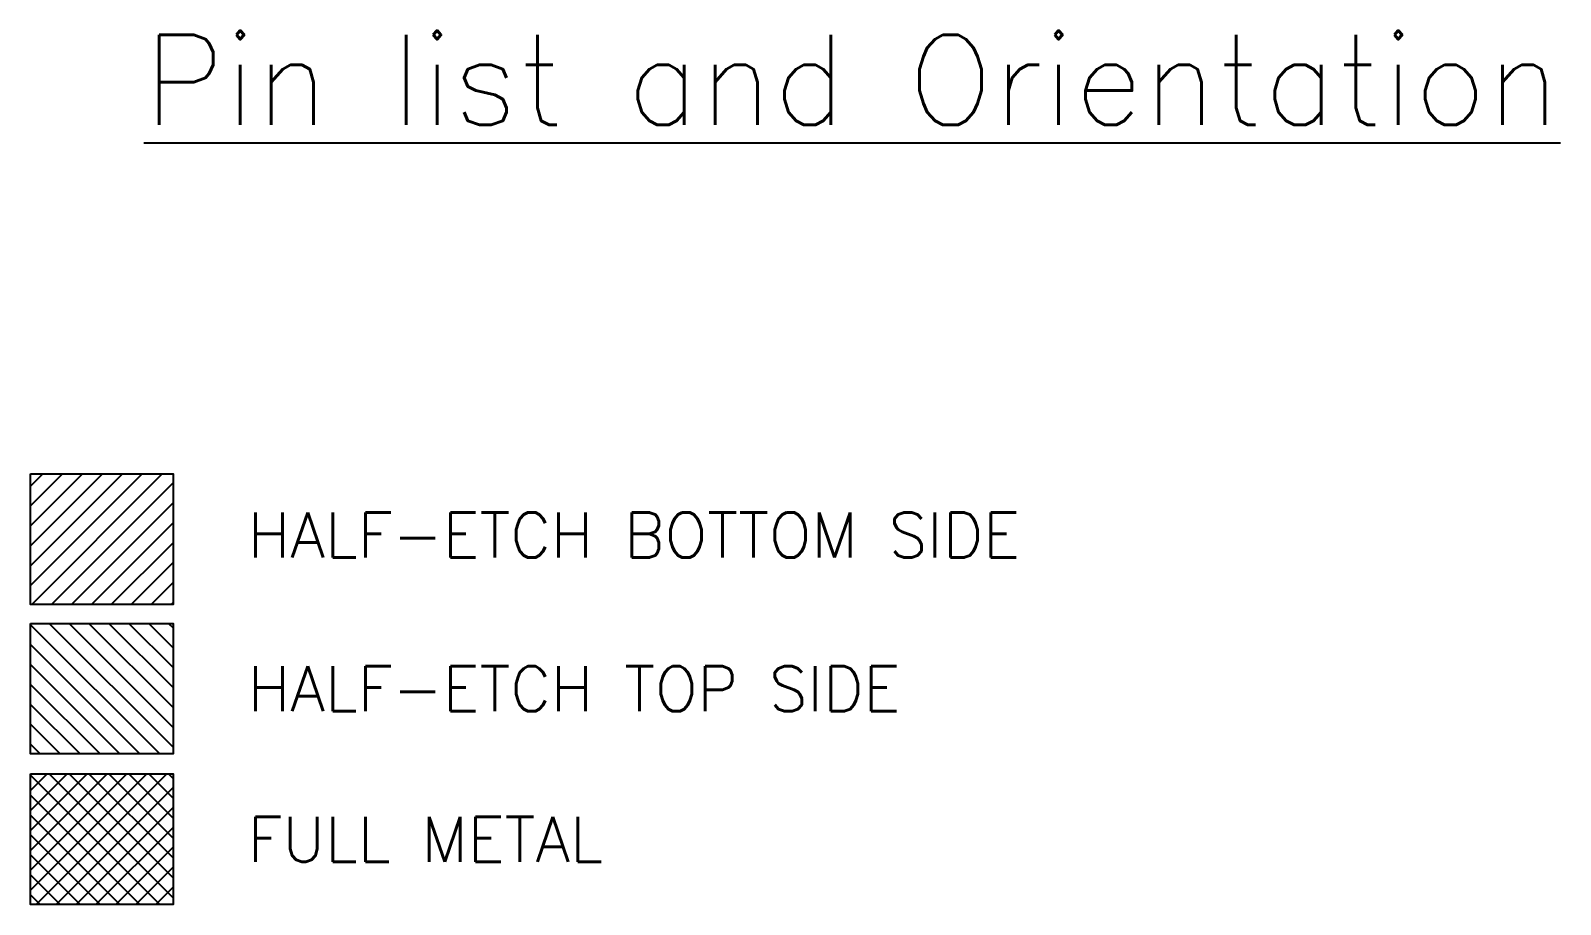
# Model space of a CAD drawing. Extents: x -34 to 185, y -296 to -157.
# Drawn here: x 105.3 to 173.2, y -295.9 to -257.1 of the extents above; entities that cross this region are included whole.
import ezdxf

# ---------------------------------------------------------------- set-up
doc = ezdxf.new("R2010")
doc.units = 0
doc.header["$LTSCALE"] = 5
doc.header["$MEASUREMENT"] = 0
doc.layers.get('0').update_dxf_attribs({"linetype": 'CONTINUOUS'})
for name, color, linetype in [('Full-metal', 254, 'CONTINUOUS'), ('Layer1', 4, 'CONTINUOUS'), ('SECTION', 6, 'CONTINUOUS')]:
    doc.layers.add(name, color=color, linetype=linetype)
doc.styles.add('ROMANS', font='romans.shx', dxfattribs={"height": 2})

msp = doc.modelspace()

# ---------------------------------------------------------------- hatches: boundary and pattern name
at = {"layer": 'Full-metal'}
h = msp.add_hatch(dxfattribs=at)
h.set_pattern_fill('ANSI37', color=256, scale=5, angle=90, style=0)
h.set_pattern_definition([(135, (161.7365, -8.977), (-0.4419417, -0.4419417), []), (225, (161.7365, -8.977), (0.4419417, -0.4419417), [])])
h.paths.add_polyline_path([(111.593, -290.0935), (105.2684, -290.0935), (105.2684, -295.8868), (111.593, -295.8868)])
at = {"layer": 'Layer1'}
h = msp.add_hatch(dxfattribs=at)
h.set_pattern_fill('ANSI31', color=256, scale=5, style=0)
h.set_pattern_definition([(45, (-34.8238, -451.8743), (-0.4419417, 0.4419417), [])])
h.paths.add_polyline_path([(111.593, -276.7721), (105.2684, -276.7721), (105.2684, -282.5654), (111.593, -282.5654)])
at = {"layer": 'SECTION'}
h = msp.add_hatch(dxfattribs=at)
h.set_pattern_fill('ANSI31', color=256, scale=5, angle=90, style=0)
h.set_pattern_definition([(135, (-34.8238, -450.0836), (-0.4419417, -0.4419417), [])])
h.paths.add_polyline_path([(111.593, -283.408), (105.2684, -283.408), (105.2684, -289.2014), (111.593, -289.2014)])

# ---------------------------------------------------------------- linework, layer by layer
at = {"layer": 'Full-metal'}
msp.add_lwpolyline([(105.2684, -290.0935), (111.593, -290.0935), (111.593, -295.8868), (105.2684, -295.8868)], close=True, dxfattribs=at)
at = {"layer": 'Layer1'}
msp.add_lwpolyline([(105.2684, -276.7721), (111.593, -276.7721), (111.593, -282.5654), (105.2684, -282.5654)], close=True, dxfattribs=at)
at = {"layer": 'SECTION'}
msp.add_lwpolyline([(105.2684, -283.408), (111.593, -283.408), (111.593, -289.2014), (105.2684, -289.2014)], close=True, dxfattribs=at)

# ---------------------------------------------------------------- texts
at = {"style": 'ROMANS'}
msp.add_text('%%uPin list and Orientation%%u', height=4, dxfattribs=at).set_placement((110.2915, -261.2757))
at = {"layer": 'Full-metal', "style": 'ROMANS'}
msp.add_text('FULL METAL', height=2, dxfattribs=at).set_placement((114.9162, -293.9956))
at = {"layer": 'Layer1', "style": 'ROMANS'}
msp.add_text('HALF-ETCH BOTTOM SIDE', height=2, dxfattribs=at).set_placement((114.9162, -280.4827))
at = {"layer": 'SECTION', "style": 'ROMANS'}
msp.add_text('HALF-ETCH TOP SIDE', height=2, dxfattribs=at).set_placement((114.9162, -287.3102))

doc.saveas('drawing.dxf')
